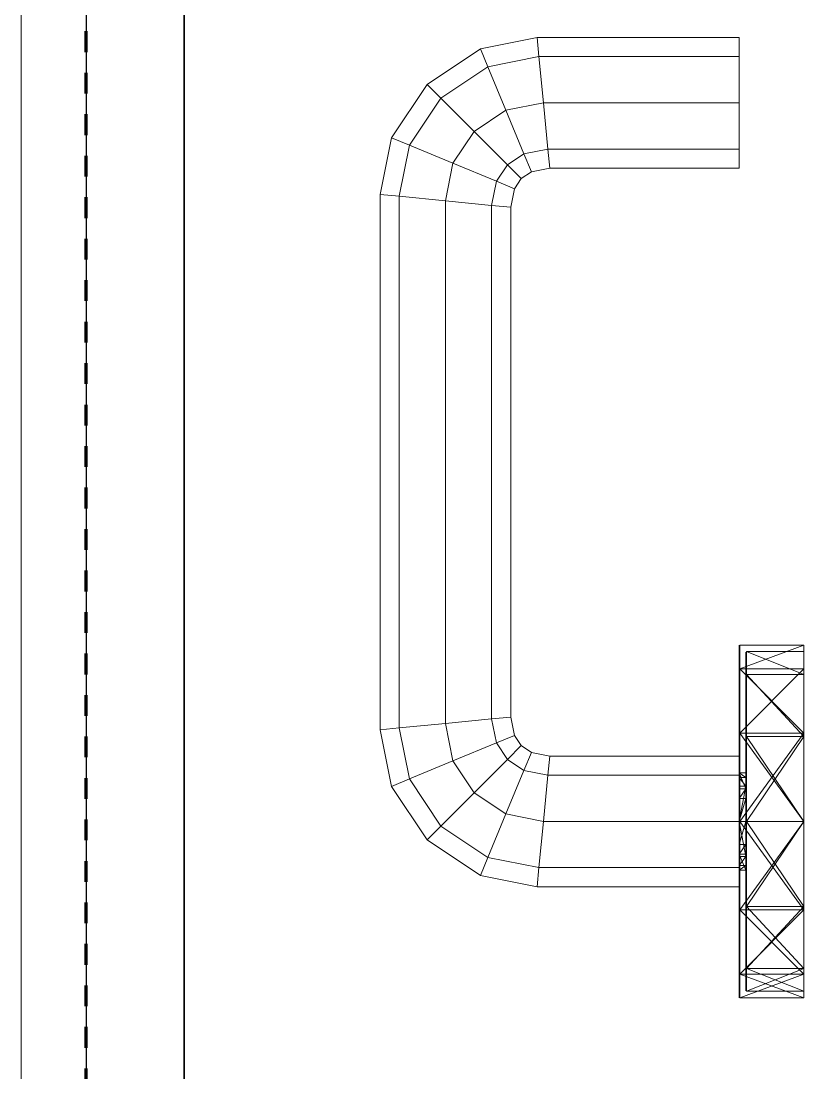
# Model space of a CAD drawing. Header units: millimetres. Extents: x -5300 to 98858, y -5196 to 93886.
# Drawn here: x 44705 to 44824.9, y 85850.2 to 86011.2 of the extents above; entities that cross this region are included whole.
import ezdxf

# ---------------------------------------------------------------- set-up
doc = ezdxf.new("R2010")
doc.units = ezdxf.units.MM
doc.linetypes.add('Штрих', pattern=[6.35, 3.175, -3.175])
doc.linetypes.add('Штрих_2_', pattern=[6.35, 3.175, -3.175])
for name, color, linetype, lineweight, true_color in [('_Разделитель помещений_', 4, 'Штрих', 70, 0x00ffff), ('Двери', 7, 'Continuous', 18, 0x7f7f7f), ('Стены', 7, 'Continuous', 18, 0x7f7f7f), ('Стены разрез', 7, 'Continuous', 50, 0x7f7f7f)]:
    doc.layers.add(name, color=color, linetype=linetype, lineweight=lineweight, true_color=true_color)

# ---------------------------------------------------------------- blocks, each defined once
blk = doc.blocks.new('СТВ_Перегородка_Кирпич 210889 - СТВ_Перегородка_Кирпич 210889-248465-Подвал')
at = {"layer": 'Стены', "color": 254, "true_color": 0xd4d4d4}
for p, q in [((44715, 85126.73), (44715, 86826.73)), ((44730, 85126.73), (44730, 86826.73)), ((44730, 86826.73), (44730, 85126.73))]:
    blk.add_line(p, q, dxfattribs=at)
at = {"layer": 'Стены разрез', "color": 254, "lineweight": 25, "true_color": 0xd4d4d4}
for p, q in [((44730, 87350), (44730, 79190)), ((44715, 87330), (44715, 84150)), ((44730, 84150), (44730, 87330))]:
    blk.add_line(p, q, dxfattribs=at)
blk = doc.blocks.new('Дп-10 210952 - Дп-10-248533-Подвал')
at = {"layer": 'Двери', "color": 254, "true_color": 0xd4d4d4}
for p, q in [((44705, 85126.73), (44705, 86826.73)), ((44705, 86826.73), (44705, 85126.73)), ((44715, 86826.73), (44715, 85126.73)), ((44715, 85126.73), (44715, 86826.73)), ((44715, 86826.73), (44715, 85126.73)), ((44715, 85126.73), (44715, 86826.73)), ((44705, 86726.73), (44705, 85226.73)), ((44705, 85226.73), (44705, 86726.73)), ((44715, 86726.73), (44715, 85226.73)), ((44715, 85226.73), (44715, 86726.73)), ((44715, 85226.73), (44715, 86726.73)), ((44715, 86726.73), (44715, 85226.73)), ((44775.36, 86007.01), (44784.02, 86008.73)), ((44784.02, 86008.73), (44775.36, 86007.01)), ((44784.02, 86008.73), (44784.3, 86005.81)), ((44784.3, 86005.81), (44784.02, 86008.73)), ((44784.02, 86008.73), (44815, 86008.73)), ((44784.3, 86005.81), (44784.02, 86008.73)), ((44815, 86008.73), (44784.02, 86008.73)), ((44784.02, 86008.73), (44784.3, 86005.81)), ((44815, 86008.73), (44815, 86005.81)), ((44815, 86005.81), (44815, 86008.73)), ((44815, 86008.73), (44815, 86005.81)), ((44815, 86005.81), (44815, 86008.73)), ((44767.18, 86001.55), (44775.36, 86007.01)), ((44775.36, 86007.01), (44767.18, 86001.55)), ((44775.36, 86007.01), (44776.5, 86004.25)), ((44776.5, 86004.25), (44775.36, 86007.01)), ((44776.5, 86004.25), (44775.36, 86007.01)), ((44775.36, 86007.01), (44776.5, 86004.25)), ((44776.5, 86004.25), (44769.3, 85999.44)), ((44769.3, 85999.44), (44776.5, 86004.25)), ((44769.3, 85999.44), (44776.5, 86004.25)), ((44776.5, 86004.25), (44769.3, 85999.44)), ((44784.3, 86005.81), (44776.5, 86004.25)), ((44776.5, 86004.25), (44784.3, 86005.81)), ((44776.5, 86004.25), (44784.3, 86005.81)), ((44784.3, 86005.81), (44776.5, 86004.25)), ((44776.5, 86004.25), (44779.26, 85997.59)), ((44779.26, 85997.59), (44776.5, 86004.25)), ((44779.26, 85997.59), (44776.5, 86004.25)), ((44776.5, 86004.25), (44779.26, 85997.59)), ((44815, 86005.81), (44784.3, 86005.81)), ((44784.3, 86005.81), (44785, 85998.73)), ((44785, 85998.73), (44784.3, 86005.81)), ((44784.3, 86005.81), (44815, 86005.81)), ((44784.3, 86005.81), (44815, 86005.81)), ((44785, 85998.73), (44784.3, 86005.81)), ((44815, 86005.81), (44784.3, 86005.81)), ((44784.3, 86005.81), (44785, 85998.73)), ((44815, 86005.81), (44815, 85998.73)), ((44815, 85998.73), (44815, 86005.81)), ((44815, 86005.81), (44815, 85998.73)), ((44815, 85998.73), (44815, 86005.81)), ((44761.72, 85993.38), (44767.18, 86001.55)), ((44767.18, 86001.55), (44761.72, 85993.38)), ((44767.18, 86001.55), (44769.3, 85999.44)), ((44769.3, 85999.44), (44767.18, 86001.55)), ((44769.3, 85999.44), (44767.18, 86001.55)), ((44767.18, 86001.55), (44769.3, 85999.44)), ((44769.3, 85999.44), (44764.48, 85992.23)), ((44764.48, 85992.23), (44769.3, 85999.44)), ((44764.48, 85992.23), (44769.3, 85999.44)), ((44769.3, 85999.44), (44764.48, 85992.23)), ((44769.3, 85999.44), (44774.39, 85994.34)), ((44774.39, 85994.34), (44769.3, 85999.44)), ((44774.39, 85994.34), (44769.3, 85999.44)), ((44769.3, 85999.44), (44774.39, 85994.34)), ((44785, 85998.73), (44779.26, 85997.59)), ((44779.26, 85997.59), (44785, 85998.73)), ((44779.26, 85997.59), (44785, 85998.73)), ((44785, 85998.73), (44779.26, 85997.59)), ((44815, 85998.73), (44785, 85998.73)), ((44785, 85998.73), (44785.7, 85991.66)), ((44785.7, 85991.66), (44785, 85998.73)), ((44785, 85998.73), (44815, 85998.73)), ((44815, 85998.73), (44785, 85998.73)), ((44785, 85998.73), (44785.7, 85991.66)), ((44785, 85998.73), (44815, 85998.73)), ((44785.7, 85991.66), (44785, 85998.73)), ((44815, 85998.73), (44815, 85991.66)), ((44815, 85991.66), (44815, 85998.73)), ((44815, 85991.66), (44815, 85998.73)), ((44815, 85998.73), (44815, 85991.66)), ((44779.26, 85997.59), (44774.39, 85994.34)), ((44774.39, 85994.34), (44779.26, 85997.59)), ((44774.39, 85994.34), (44779.26, 85997.59)), ((44779.26, 85997.59), (44774.39, 85994.34)), ((44779.26, 85997.59), (44782.02, 85990.93)), ((44782.02, 85990.93), (44779.26, 85997.59)), ((44782.02, 85990.93), (44779.26, 85997.59)), ((44779.26, 85997.59), (44782.02, 85990.93)), ((44760, 85984.72), (44761.72, 85993.38)), ((44761.72, 85993.38), (44760, 85984.72)), ((44761.72, 85993.38), (44764.48, 85992.23)), ((44764.48, 85992.23), (44761.72, 85993.38)), ((44764.48, 85992.23), (44761.72, 85993.38)), ((44761.72, 85993.38), (44764.48, 85992.23)), ((44774.39, 85994.34), (44771.14, 85989.47)), ((44771.14, 85989.47), (44774.39, 85994.34)), ((44771.14, 85989.47), (44774.39, 85994.34)), ((44774.39, 85994.34), (44771.14, 85989.47)), ((44774.39, 85994.34), (44779.49, 85989.24)), ((44779.49, 85989.24), (44774.39, 85994.34)), ((44779.49, 85989.24), (44774.39, 85994.34)), ((44774.39, 85994.34), (44779.49, 85989.24)), ((44764.48, 85992.23), (44762.93, 85984.43)), ((44762.93, 85984.43), (44764.48, 85992.23)), ((44762.93, 85984.43), (44764.48, 85992.23)), ((44764.48, 85992.23), (44762.93, 85984.43)), ((44764.48, 85992.23), (44771.14, 85989.47)), ((44771.14, 85989.47), (44764.48, 85992.23)), ((44771.14, 85989.47), (44764.48, 85992.23)), ((44764.48, 85992.23), (44771.14, 85989.47)), ((44785.7, 85991.66), (44782.02, 85990.93)), ((44782.02, 85990.93), (44785.7, 85991.66)), ((44782.02, 85990.93), (44785.7, 85991.66)), ((44785.7, 85991.66), (44782.02, 85990.93)), ((44785.7, 85991.66), (44815, 85991.66)), ((44815, 85991.66), (44785.7, 85991.66)), ((44785.7, 85991.66), (44785.98, 85988.73)), ((44785.7, 85991.66), (44815, 85991.66)), ((44785.98, 85988.73), (44785.7, 85991.66)), ((44815, 85991.66), (44785.7, 85991.66)), ((44785.7, 85991.66), (44785.98, 85988.73)), ((44785.98, 85988.73), (44785.7, 85991.66)), ((44815, 85991.66), (44815, 85988.73)), ((44815, 85988.73), (44815, 85991.66)), ((44815, 85988.73), (44815, 85991.66)), ((44815, 85991.66), (44815, 85988.73)), ((44782.02, 85990.93), (44779.49, 85989.24)), ((44779.49, 85989.24), (44782.02, 85990.93)), ((44779.49, 85989.24), (44782.02, 85990.93)), ((44782.02, 85990.93), (44779.49, 85989.24)), ((44782.02, 85990.93), (44783.16, 85988.17)), ((44783.16, 85988.17), (44782.02, 85990.93)), ((44783.16, 85988.17), (44782.02, 85990.93)), ((44782.02, 85990.93), (44783.16, 85988.17)), ((44771.14, 85989.47), (44770, 85983.73)), ((44770, 85983.73), (44771.14, 85989.47)), ((44770, 85983.73), (44771.14, 85989.47)), ((44771.14, 85989.47), (44770, 85983.73)), ((44771.14, 85989.47), (44777.8, 85986.72)), ((44777.8, 85986.72), (44771.14, 85989.47)), ((44777.8, 85986.72), (44771.14, 85989.47)), ((44771.14, 85989.47), (44777.8, 85986.72)), ((44779.49, 85989.24), (44777.8, 85986.72)), ((44777.8, 85986.72), (44779.49, 85989.24)), ((44777.8, 85986.72), (44779.49, 85989.24)), ((44779.49, 85989.24), (44777.8, 85986.72)), ((44779.49, 85989.24), (44781.6, 85987.13)), ((44781.6, 85987.13), (44779.49, 85989.24)), ((44781.6, 85987.13), (44779.49, 85989.24)), ((44779.49, 85989.24), (44781.6, 85987.13)), ((44783.16, 85988.17), (44781.6, 85987.13)), ((44781.6, 85987.13), (44783.16, 85988.17)), ((44785.98, 85988.73), (44783.16, 85988.17)), ((44783.16, 85988.17), (44785.98, 85988.73)), ((44785.98, 85988.73), (44815, 85988.73)), ((44815, 85988.73), (44785.98, 85988.73)), ((44777.8, 85986.72), (44777.07, 85983.04)), ((44777.07, 85983.04), (44777.8, 85986.72)), ((44777.07, 85983.04), (44777.8, 85986.72)), ((44777.8, 85986.72), (44777.07, 85983.04)), ((44777.8, 85986.72), (44780.56, 85985.57)), ((44780.56, 85985.57), (44777.8, 85986.72)), ((44780.56, 85985.57), (44777.8, 85986.72)), ((44777.8, 85986.72), (44780.56, 85985.57)), ((44781.6, 85987.13), (44780.56, 85985.57)), ((44780.56, 85985.57), (44781.6, 85987.13)), ((44780.56, 85985.57), (44780, 85982.75)), ((44780, 85982.75), (44780.56, 85985.57)), ((44760, 85902.75), (44760, 85984.72)), ((44760, 85984.72), (44762.93, 85984.43)), ((44762.93, 85984.43), (44760, 85984.72)), ((44760, 85984.72), (44760, 85902.75)), ((44762.93, 85984.43), (44760, 85984.72)), ((44760, 85984.72), (44762.93, 85984.43)), ((44762.93, 85984.43), (44762.93, 85903.04)), ((44762.93, 85903.04), (44762.93, 85984.43)), ((44762.93, 85903.04), (44762.93, 85984.43)), ((44762.93, 85984.43), (44770, 85983.73)), ((44770, 85983.73), (44762.93, 85984.43)), ((44762.93, 85984.43), (44762.93, 85903.04)), ((44770, 85983.73), (44762.93, 85984.43)), ((44762.93, 85984.43), (44770, 85983.73)), ((44770, 85983.73), (44770, 85903.73)), ((44770, 85903.73), (44770, 85983.73)), ((44770, 85903.73), (44770, 85983.73)), ((44770, 85983.73), (44777.07, 85983.04)), ((44777.07, 85983.04), (44770, 85983.73)), ((44770, 85983.73), (44770, 85903.73)), ((44777.07, 85983.04), (44770, 85983.73)), ((44770, 85983.73), (44777.07, 85983.04)), ((44777.07, 85983.04), (44777.07, 85904.43)), ((44777.07, 85904.43), (44777.07, 85983.04)), ((44777.07, 85904.43), (44777.07, 85983.04)), ((44777.07, 85983.04), (44780, 85982.75)), ((44780, 85982.75), (44777.07, 85983.04)), ((44777.07, 85983.04), (44777.07, 85904.43)), ((44780, 85982.75), (44777.07, 85983.04)), ((44777.07, 85983.04), (44780, 85982.75)), ((44780, 85982.75), (44780, 85904.72)), ((44780, 85904.72), (44780, 85982.75)), ((44815, 85912.11), (44815, 85915.73)), ((44815, 85915.73), (44815, 85912.11)), ((44815, 85902.24), (44815, 85915.73)), ((44815.1, 85912.11), (44815.1, 85915.73)), ((44815.1, 85915.73), (44815.1, 85912.11)), ((44824.9, 85915.73), (44815.1, 85915.73)), ((44815.1, 85912.11), (44824.9, 85915.73)), ((44824.9, 85915.73), (44815.1, 85912.11)), ((44815.1, 85912.11), (44815.1, 85915.73)), ((44815.1, 85915.73), (44815.1, 85912.11)), ((44824.9, 85915.73), (44815.1, 85915.73)), ((44815.1, 85912.11), (44824.9, 85915.73)), ((44824.9, 85915.73), (44815.1, 85912.11)), ((44824.9, 85912.11), (44824.9, 85915.73)), ((44824.9, 85915.73), (44824.9, 85912.11)), ((44824.9, 85912.11), (44824.9, 85915.73)), ((44824.9, 85915.73), (44824.9, 85912.11)), ((44815, 85912.03), (44815, 85915.63)), ((44815, 85915.63), (44815, 85912.03)), ((44815, 85893.73), (44815, 85915.63)), ((44815, 85893.73), (44815, 85915.63)), ((44815, 85915.63), (44815, 85893.73)), ((44816, 85911.17), (44816, 85914.63)), ((44816, 85911.17), (44816, 85914.63)), ((44816, 85893.73), (44816, 85914.63)), ((44816, 85893.73), (44816, 85914.63)), ((44816, 85893.73), (44816, 85914.63)), ((44816.1, 85911.25), (44816.1, 85914.74)), ((44816.1, 85911.25), (44816.1, 85914.74)), ((44824.9, 85914.74), (44816.1, 85914.74)), ((44824.9, 85911.25), (44816.1, 85914.74)), ((44824.9, 85911.25), (44816.1, 85914.74)), ((44824.9, 85911.25), (44824.9, 85914.74)), ((44824.9, 85911.25), (44824.9, 85914.74)), ((44815, 85902.24), (44815, 85912.11)), ((44815, 85912.11), (44815, 85902.24)), ((44815, 85902.24), (44815, 85912.11)), ((44815, 85902.19), (44815, 85912.03)), ((44815, 85912.03), (44815, 85902.19)), ((44815, 85896.2), (44815, 85912.03)), ((44815, 85895.45), (44815, 85912.03)), ((44815, 85912.03), (44815, 85893.73)), ((44815, 85893.73), (44815, 85912.03)), ((44815, 85893.73), (44815, 85912.03)), ((44815.1, 85912.11), (44815.1, 85902.24)), ((44815.1, 85912.11), (44815.1, 85902.24)), ((44824.9, 85912.11), (44815.1, 85912.11)), ((44815.1, 85912.11), (44824.9, 85902.24)), ((44824.9, 85912.11), (44815.1, 85912.11)), ((44824.9, 85912.11), (44815.1, 85902.24)), ((44815.1, 85902.24), (44815.1, 85912.11)), ((44815.1, 85912.11), (44815.1, 85902.24)), ((44824.9, 85902.24), (44815.1, 85912.11)), ((44824.9, 85912.11), (44815.1, 85912.11)), ((44824.9, 85912.11), (44815.1, 85912.11)), ((44824.9, 85912.11), (44815.1, 85902.24)), ((44816, 85911.17), (44816, 85901.69)), ((44816, 85901.69), (44816, 85911.17)), ((44816, 85896.2), (44816, 85911.17)), ((44816, 85895.45), (44816, 85911.17)), ((44816, 85893.73), (44816, 85911.17)), ((44816, 85893.73), (44816, 85911.17)), ((44816, 85893.73), (44816, 85911.17)), ((44816.1, 85911.25), (44816.1, 85901.73)), ((44816.1, 85901.73), (44816.1, 85911.25)), ((44816.1, 85911.25), (44824.9, 85911.25)), ((44816.1, 85911.25), (44824.9, 85901.73)), ((44824.9, 85901.73), (44816.1, 85911.25)), ((44824.9, 85911.25), (44816.1, 85911.25)), ((44824.9, 85912.11), (44824.9, 85902.24)), ((44824.9, 85912.11), (44824.9, 85902.24)), ((44824.9, 85902.24), (44824.9, 85912.11)), ((44824.9, 85912.11), (44824.9, 85902.24)), ((44824.9, 85911.25), (44824.9, 85901.73)), ((44824.9, 85901.73), (44824.9, 85911.25)), ((44770, 85903.73), (44777.07, 85904.43)), ((44777.07, 85904.43), (44770, 85903.73)), ((44777.07, 85904.43), (44770, 85903.73)), ((44770, 85903.73), (44777.07, 85904.43)), ((44777.07, 85904.43), (44780, 85904.72)), ((44780, 85904.72), (44777.07, 85904.43)), ((44780, 85904.72), (44777.07, 85904.43)), ((44777.07, 85904.43), (44780, 85904.72)), ((44777.07, 85904.43), (44777.8, 85900.75)), ((44777.8, 85900.75), (44777.07, 85904.43)), ((44777.8, 85900.75), (44777.07, 85904.43)), ((44777.07, 85904.43), (44777.8, 85900.75)), ((44780, 85904.72), (44780.56, 85901.9)), ((44780.56, 85901.9), (44780, 85904.72)), ((44760, 85902.75), (44762.93, 85903.04)), ((44762.93, 85903.04), (44760, 85902.75)), ((44762.93, 85903.04), (44760, 85902.75)), ((44760, 85902.75), (44762.93, 85903.04)), ((44762.93, 85903.04), (44770, 85903.73)), ((44770, 85903.73), (44762.93, 85903.04)), ((44770, 85903.73), (44762.93, 85903.04)), ((44762.93, 85903.04), (44770, 85903.73)), ((44762.93, 85903.04), (44764.48, 85895.24)), ((44764.48, 85895.24), (44762.93, 85903.04)), ((44764.48, 85895.24), (44762.93, 85903.04)), ((44762.93, 85903.04), (44764.48, 85895.24)), ((44770, 85903.73), (44771.14, 85897.99)), ((44771.14, 85897.99), (44770, 85903.73)), ((44771.14, 85897.99), (44770, 85903.73)), ((44770, 85903.73), (44771.14, 85897.99)), ((44761.72, 85894.09), (44760, 85902.75)), ((44760, 85902.75), (44761.72, 85894.09)), ((44777.8, 85900.75), (44780.56, 85901.9)), ((44780.56, 85901.9), (44777.8, 85900.75)), ((44780.56, 85901.9), (44777.8, 85900.75)), ((44777.8, 85900.75), (44780.56, 85901.9)), ((44780.56, 85901.9), (44781.6, 85900.34)), ((44781.6, 85900.34), (44780.56, 85901.9)), ((44815, 85888.74), (44815, 85902.24)), ((44815, 85902.24), (44815, 85888.74)), ((44815, 85902.24), (44815, 85902.24)), ((44815, 85902.24), (44815, 85875.23)), ((44815, 85902.24), (44815, 85875.23)), ((44815, 85902.24), (44815, 85875.23)), ((44815, 85902.19), (44815, 85888.74)), ((44815, 85902.19), (44815, 85888.74)), ((44815, 85895.45), (44815, 85902.19)), ((44815, 85902.19), (44815, 85894.11)), ((44815, 85893.73), (44815, 85902.19)), ((44815, 85893.73), (44815, 85902.19)), ((44815, 85902.19), (44815, 85892.27)), ((44815.1, 85902.24), (44815.1, 85888.74)), ((44815.1, 85902.24), (44815.1, 85888.74)), ((44815.1, 85902.24), (44824.9, 85902.24)), ((44815.1, 85902.24), (44824.9, 85888.74)), ((44824.9, 85902.24), (44815.1, 85902.24)), ((44824.9, 85902.24), (44815.1, 85888.74)), ((44815.1, 85888.74), (44815.1, 85902.24)), ((44815.1, 85902.24), (44815.1, 85888.74)), ((44824.9, 85888.74), (44815.1, 85902.24)), ((44824.9, 85902.24), (44815.1, 85902.24)), ((44824.9, 85902.24), (44815.1, 85902.24)), ((44824.9, 85902.24), (44815.1, 85888.74)), ((44816, 85901.69), (44816, 85888.74)), ((44816, 85888.74), (44816, 85901.69)), ((44816, 85895.45), (44816, 85901.69)), ((44816, 85894.11), (44816, 85901.69)), ((44816, 85893.73), (44816, 85901.69)), ((44816, 85893.73), (44816, 85901.69)), ((44816, 85892.27), (44816, 85901.69)), ((44816.1, 85901.73), (44816.1, 85888.74)), ((44816.1, 85888.74), (44816.1, 85901.73)), ((44824.9, 85901.73), (44816.1, 85901.73)), ((44824.9, 85901.73), (44816.1, 85888.74)), ((44824.9, 85888.74), (44816.1, 85901.73)), ((44824.9, 85901.73), (44816.1, 85901.73)), ((44824.9, 85902.24), (44824.9, 85888.74)), ((44824.9, 85902.24), (44824.9, 85888.74)), ((44824.9, 85888.74), (44824.9, 85902.24)), ((44824.9, 85902.24), (44824.9, 85888.74)), ((44824.9, 85901.73), (44824.9, 85888.74)), ((44824.9, 85888.74), (44824.9, 85901.73)), ((44771.14, 85897.99), (44777.8, 85900.75)), ((44777.8, 85900.75), (44771.14, 85897.99)), ((44777.8, 85900.75), (44771.14, 85897.99)), ((44771.14, 85897.99), (44777.8, 85900.75)), ((44777.8, 85900.75), (44779.49, 85898.23)), ((44779.49, 85898.23), (44777.8, 85900.75)), ((44779.49, 85898.23), (44777.8, 85900.75)), ((44777.8, 85900.75), (44779.49, 85898.23)), ((44779.49, 85898.23), (44781.6, 85900.34)), ((44781.6, 85900.34), (44779.49, 85898.23)), ((44781.6, 85900.34), (44779.49, 85898.23)), ((44779.49, 85898.23), (44781.6, 85900.34)), ((44781.6, 85900.34), (44783.16, 85899.3)), ((44783.16, 85899.3), (44781.6, 85900.34)), ((44764.48, 85895.24), (44771.14, 85897.99)), ((44771.14, 85897.99), (44764.48, 85895.24)), ((44771.14, 85897.99), (44764.48, 85895.24)), ((44764.48, 85895.24), (44771.14, 85897.99)), ((44771.14, 85897.99), (44774.39, 85893.13)), ((44774.39, 85893.13), (44771.14, 85897.99)), ((44774.39, 85893.13), (44771.14, 85897.99)), ((44771.14, 85897.99), (44774.39, 85893.13)), ((44774.39, 85893.13), (44779.49, 85898.23)), ((44779.49, 85898.23), (44774.39, 85893.13)), ((44779.49, 85898.23), (44774.39, 85893.13)), ((44774.39, 85893.13), (44779.49, 85898.23)), ((44779.49, 85898.23), (44782.02, 85896.54)), ((44782.02, 85896.54), (44779.49, 85898.23)), ((44782.02, 85896.54), (44779.49, 85898.23)), ((44779.49, 85898.23), (44782.02, 85896.54)), ((44782.02, 85896.54), (44783.16, 85899.3)), ((44783.16, 85899.3), (44782.02, 85896.54)), ((44783.16, 85899.3), (44782.02, 85896.54)), ((44782.02, 85896.54), (44783.16, 85899.3)), ((44783.16, 85899.3), (44785.98, 85898.73)), ((44785.98, 85898.73), (44783.16, 85899.3)), ((44785.7, 85895.81), (44785.98, 85898.73)), ((44785.98, 85898.73), (44785.7, 85895.81)), ((44785.98, 85898.73), (44785.7, 85895.81)), ((44785.7, 85895.81), (44785.98, 85898.73)), ((44785.98, 85898.73), (44815, 85898.73)), ((44815, 85898.73), (44785.98, 85898.73)), ((44815, 85898.73), (44815, 85895.81)), ((44815, 85895.81), (44815, 85898.73)), ((44779.26, 85889.88), (44782.02, 85896.54)), ((44782.02, 85896.54), (44779.26, 85889.88)), ((44782.02, 85896.54), (44779.26, 85889.88)), ((44779.26, 85889.88), (44782.02, 85896.54)), ((44782.02, 85896.54), (44785.7, 85895.81)), ((44785.7, 85895.81), (44782.02, 85896.54)), ((44785.7, 85895.81), (44782.02, 85896.54)), ((44782.02, 85896.54), (44785.7, 85895.81)), ((44761.72, 85894.09), (44764.48, 85895.24)), ((44764.48, 85895.24), (44761.72, 85894.09)), ((44764.48, 85895.24), (44761.72, 85894.09)), ((44761.72, 85894.09), (44764.48, 85895.24)), ((44764.48, 85895.24), (44769.3, 85888.03)), ((44769.3, 85888.03), (44764.48, 85895.24)), ((44769.3, 85888.03), (44764.48, 85895.24)), ((44764.48, 85895.24), (44769.3, 85888.03)), ((44785, 85888.73), (44785.7, 85895.81)), ((44785.7, 85895.81), (44785, 85888.73)), ((44785.7, 85895.81), (44785, 85888.73)), ((44785, 85888.73), (44785.7, 85895.81)), ((44785.7, 85895.81), (44815, 85895.81)), ((44815, 85895.81), (44785.7, 85895.81)), ((44815, 85895.81), (44785.7, 85895.81)), ((44785.7, 85895.81), (44815, 85895.81)), ((44815, 85896.2), (44815, 85895.45)), ((44815, 85896.2), (44815, 85893.73)), ((44815, 85896.2), (44816, 85896.2)), ((44815, 85896.2), (44815, 85893.73)), ((44815, 85896.2), (44816, 85895.45)), ((44815, 85896.2), (44816, 85893.73)), ((44815, 85895.81), (44815, 85888.73)), ((44815, 85888.73), (44815, 85895.81)), ((44815, 85895.45), (44815, 85894.11)), ((44815, 85895.45), (44816, 85895.45)), ((44815, 85895.45), (44816, 85894.11)), ((44816, 85896.2), (44816, 85895.45)), ((44816, 85896.2), (44816, 85893.73)), ((44816, 85896.2), (44816, 85893.73)), ((44816, 85895.45), (44816, 85894.11)), ((44767.18, 85885.92), (44761.72, 85894.09)), ((44761.72, 85894.09), (44767.18, 85885.92)), ((44769.3, 85888.03), (44774.39, 85893.13)), ((44774.39, 85893.13), (44769.3, 85888.03)), ((44774.39, 85893.13), (44769.3, 85888.03)), ((44769.3, 85888.03), (44774.39, 85893.13)), ((44774.39, 85893.13), (44779.26, 85889.88)), ((44779.26, 85889.88), (44774.39, 85893.13)), ((44779.26, 85889.88), (44774.39, 85893.13)), ((44774.39, 85893.13), (44779.26, 85889.88)), ((44815, 85894.11), (44815, 85888.74)), ((44816, 85894.11), (44815, 85894.11)), ((44816, 85894.11), (44815, 85888.74)), ((44815, 85894.11), (44815, 85888.74)), ((44815, 85893.73), (44816, 85893.73)), ((44815, 85893.73), (44816, 85893.73)), ((44815, 85893.73), (44815, 85892.27)), ((44815, 85893.73), (44815, 85893.73)), ((44815, 85893.73), (44815, 85893.73)), ((44815, 85893.73), (44816, 85893.73)), ((44815, 85893.73), (44816, 85893.73)), ((44815, 85893.73), (44816, 85893.73)), ((44815, 85893.73), (44815, 85893.73)), ((44815, 85893.73), (44816, 85893.73)), ((44815, 85893.73), (44816, 85893.73)), ((44815, 85893.73), (44815, 85893.73)), ((44815, 85893.73), (44816, 85893.73)), ((44815, 85893.73), (44816, 85893.73)), ((44815, 85893.73), (44815, 85893.73)), ((44815, 85893.73), (44816, 85893.73)), ((44815, 85893.73), (44816, 85893.73)), ((44816, 85893.73), (44815, 85892.27)), ((44816, 85894.11), (44816, 85888.74)), ((44816, 85894.11), (44816, 85888.74)), ((44816, 85893.73), (44816, 85892.27)), ((44816, 85893.73), (44816, 85893.73)), ((44816, 85893.73), (44816, 85893.73)), ((44816, 85893.73), (44816, 85893.73)), ((44816, 85893.73), (44816, 85893.73)), ((44816, 85893.73), (44816, 85893.73)), ((44815, 85888.74), (44815, 85892.27)), ((44815, 85888.74), (44815, 85892.27)), ((44815, 85888.74), (44816, 85892.27)), ((44815, 85892.27), (44816, 85892.27)), ((44816, 85892.27), (44816, 85888.74)), ((44816, 85892.27), (44816, 85888.74)), ((44776.5, 85883.22), (44779.26, 85889.88)), ((44779.26, 85889.88), (44776.5, 85883.22)), ((44779.26, 85889.88), (44776.5, 85883.22)), ((44776.5, 85883.22), (44779.26, 85889.88)), ((44779.26, 85889.88), (44785, 85888.73)), ((44785, 85888.73), (44779.26, 85889.88)), ((44785, 85888.73), (44779.26, 85889.88)), ((44779.26, 85889.88), (44785, 85888.73)), ((44784.3, 85881.66), (44785, 85888.73)), ((44785, 85888.73), (44784.3, 85881.66)), ((44785, 85888.73), (44784.3, 85881.66)), ((44784.3, 85881.66), (44785, 85888.73)), ((44785, 85888.73), (44815, 85888.73)), ((44815, 85888.73), (44785, 85888.73)), ((44815, 85888.73), (44785, 85888.73)), ((44785, 85888.73), (44815, 85888.73)), ((44815, 85888.74), (44815, 85875.29)), ((44815, 85888.74), (44815, 85875.29)), ((44815, 85888.74), (44815, 85883.36)), ((44815, 85888.74), (44815, 85885.19)), ((44815, 85888.74), (44815, 85888.74)), ((44815, 85888.74), (44816, 85888.74)), ((44815, 85888.74), (44816, 85883.36)), ((44815, 85888.74), (44815, 85883.36)), ((44815, 85888.74), (44815, 85888.74)), ((44815, 85888.74), (44815, 85885.19)), ((44815, 85888.74), (44816, 85888.74)), ((44816, 85888.74), (44815, 85885.19)), ((44815, 85888.74), (44815, 85875.23)), ((44815, 85888.74), (44815, 85875.23)), ((44815, 85888.73), (44815, 85881.66)), ((44815, 85881.66), (44815, 85888.73)), ((44815.1, 85888.74), (44815.1, 85875.23)), ((44815.1, 85888.74), (44815.1, 85875.23)), ((44815.1, 85888.74), (44824.9, 85888.74)), ((44815.1, 85888.74), (44824.9, 85875.23)), ((44824.9, 85888.74), (44815.1, 85888.74)), ((44824.9, 85888.74), (44815.1, 85875.23)), ((44815.1, 85875.23), (44815.1, 85888.74)), ((44815.1, 85888.74), (44815.1, 85875.23)), ((44824.9, 85875.23), (44815.1, 85888.74)), ((44824.9, 85888.74), (44815.1, 85888.74)), ((44824.9, 85888.74), (44815.1, 85888.74)), ((44824.9, 85888.74), (44815.1, 85875.23)), ((44816, 85888.74), (44816, 85875.78)), ((44816, 85888.74), (44816, 85875.78)), ((44816, 85888.74), (44816, 85883.36)), ((44816, 85888.74), (44816, 85885.19)), ((44816, 85888.74), (44816, 85888.74)), ((44816, 85888.74), (44816, 85883.36)), ((44816, 85888.74), (44816, 85888.74)), ((44816, 85888.74), (44816, 85885.19)), ((44816.1, 85888.74), (44816.1, 85875.73)), ((44816.1, 85888.74), (44816.1, 85875.73)), ((44824.9, 85888.74), (44816.1, 85888.74)), ((44824.9, 85888.74), (44816.1, 85875.73)), ((44816.1, 85888.74), (44824.9, 85888.74)), ((44816.1, 85888.74), (44824.9, 85875.73)), ((44824.9, 85888.74), (44824.9, 85875.23)), ((44824.9, 85888.74), (44824.9, 85875.73)), ((44824.9, 85888.74), (44824.9, 85875.23)), ((44824.9, 85888.74), (44824.9, 85875.73)), ((44824.9, 85875.23), (44824.9, 85888.74)), ((44824.9, 85888.74), (44824.9, 85875.23)), ((44767.18, 85885.92), (44769.3, 85888.03)), ((44769.3, 85888.03), (44767.18, 85885.92)), ((44769.3, 85888.03), (44767.18, 85885.92)), ((44767.18, 85885.92), (44769.3, 85888.03)), ((44769.3, 85888.03), (44776.5, 85883.22)), ((44776.5, 85883.22), (44769.3, 85888.03)), ((44776.5, 85883.22), (44769.3, 85888.03)), ((44769.3, 85888.03), (44776.5, 85883.22)), ((44775.36, 85880.46), (44767.18, 85885.92)), ((44767.18, 85885.92), (44775.36, 85880.46)), ((44815, 85883.73), (44815, 85885.19)), ((44815, 85875.29), (44815, 85885.19)), ((44815, 85883.73), (44816, 85885.19)), ((44815, 85885.19), (44816, 85885.19)), ((44816, 85885.19), (44816, 85883.73)), ((44816, 85875.78), (44816, 85885.19)), ((44815, 85881.27), (44815, 85883.73)), ((44815, 85883.73), (44816, 85883.73)), ((44815, 85883.73), (44816, 85883.73)), ((44816, 85881.27), (44815, 85883.73)), ((44815, 85881.27), (44815, 85883.73)), ((44815, 85883.73), (44815, 85883.73)), ((44815, 85883.73), (44815, 85865.44)), ((44815, 85883.73), (44816, 85883.73)), ((44815, 85883.73), (44816, 85883.73)), ((44815, 85883.73), (44815, 85883.73)), ((44815, 85883.73), (44815, 85861.84)), ((44815, 85875.29), (44815, 85883.73)), ((44815, 85875.29), (44815, 85883.73)), ((44815, 85883.73), (44815, 85883.73)), ((44815, 85883.73), (44816, 85883.73)), ((44815, 85883.73), (44816, 85883.73)), ((44815, 85883.73), (44816, 85883.73)), ((44815, 85883.73), (44815, 85883.73)), ((44815, 85883.73), (44815, 85865.44)), ((44816, 85883.73), (44815, 85883.73)), ((44816, 85883.73), (44815, 85883.73)), ((44816, 85883.73), (44815, 85883.73)), ((44816, 85883.73), (44815, 85883.73)), ((44815, 85883.73), (44815, 85883.73)), ((44815, 85883.73), (44815, 85861.84)), ((44815, 85883.73), (44815, 85865.44)), ((44815, 85883.73), (44815, 85861.84)), ((44816, 85881.27), (44816, 85883.73)), ((44816, 85881.27), (44816, 85883.73)), ((44816, 85875.78), (44816, 85883.73)), ((44816, 85875.78), (44816, 85883.73)), ((44816, 85883.73), (44816, 85883.73)), ((44816, 85883.73), (44816, 85883.73)), ((44816, 85883.73), (44816, 85866.3)), ((44816, 85866.3), (44816, 85883.73)), ((44816, 85883.73), (44816, 85883.73)), ((44816, 85883.73), (44816, 85883.73)), ((44816, 85883.73), (44816, 85862.83)), ((44816, 85883.73), (44816, 85883.73)), ((44816, 85883.73), (44816, 85862.83)), ((44816, 85883.73), (44816, 85866.3)), ((44816, 85883.73), (44816, 85862.83)), ((44775.36, 85880.46), (44776.5, 85883.22)), ((44776.5, 85883.22), (44775.36, 85880.46)), ((44776.5, 85883.22), (44775.36, 85880.46)), ((44775.36, 85880.46), (44776.5, 85883.22)), ((44776.5, 85883.22), (44784.3, 85881.66)), ((44784.3, 85881.66), (44776.5, 85883.22)), ((44784.3, 85881.66), (44776.5, 85883.22)), ((44776.5, 85883.22), (44784.3, 85881.66)), ((44815, 85883.36), (44815, 85882.01)), ((44815, 85883.36), (44815, 85875.29)), ((44815, 85883.36), (44816, 85883.36)), ((44815, 85882.01), (44816, 85883.36)), ((44815, 85882.01), (44815, 85881.27)), ((44815, 85882.01), (44815, 85875.29)), ((44815, 85882.01), (44816, 85882.01)), ((44815, 85882.01), (44815, 85865.44)), ((44816, 85882.01), (44815, 85881.27)), ((44816, 85883.36), (44816, 85882.01)), ((44816, 85883.36), (44816, 85875.78)), ((44816, 85882.01), (44816, 85881.27)), ((44816, 85875.78), (44816, 85882.01)), ((44816, 85882.01), (44816, 85866.3)), ((44784.02, 85878.73), (44775.36, 85880.46)), ((44775.36, 85880.46), (44784.02, 85878.73)), ((44784.02, 85878.73), (44784.3, 85881.66)), ((44784.3, 85881.66), (44784.02, 85878.73)), ((44784.3, 85881.66), (44784.02, 85878.73)), ((44784.02, 85878.73), (44784.3, 85881.66)), ((44784.3, 85881.66), (44815, 85881.66)), ((44815, 85881.66), (44784.3, 85881.66)), ((44815, 85881.66), (44784.3, 85881.66)), ((44784.3, 85881.66), (44815, 85881.66)), ((44815, 85881.66), (44815, 85878.73)), ((44815, 85878.73), (44815, 85881.66)), ((44816, 85881.27), (44815, 85881.27)), ((44815, 85881.27), (44815, 85865.44)), ((44816, 85881.27), (44816, 85866.3)), ((44815, 85878.73), (44784.02, 85878.73)), ((44784.02, 85878.73), (44815, 85878.73)), ((44816, 85875.78), (44816, 85866.3)), ((44816, 85875.78), (44816, 85866.3)), ((44816.1, 85875.73), (44816.1, 85866.22)), ((44816.1, 85875.73), (44816.1, 85866.22)), ((44824.9, 85875.73), (44816.1, 85875.73)), ((44824.9, 85875.73), (44816.1, 85866.22)), ((44816.1, 85875.73), (44824.9, 85875.73)), ((44816.1, 85875.73), (44824.9, 85866.22)), ((44824.9, 85875.73), (44824.9, 85866.22)), ((44824.9, 85875.73), (44824.9, 85866.22)), ((44815, 85875.29), (44815, 85865.44)), ((44815, 85875.29), (44815, 85865.44)), ((44815, 85875.23), (44815, 85865.35)), ((44815, 85865.35), (44815, 85875.23)), ((44815, 85875.23), (44815, 85875.23)), ((44815, 85865.35), (44815, 85875.23)), ((44815, 85861.74), (44815, 85875.23)), ((44815.1, 85875.23), (44815.1, 85865.35)), ((44815.1, 85875.23), (44815.1, 85865.35)), ((44815.1, 85875.23), (44824.9, 85875.23)), ((44815.1, 85875.23), (44824.9, 85865.35)), ((44824.9, 85875.23), (44815.1, 85875.23)), ((44824.9, 85875.23), (44815.1, 85865.35)), ((44815.1, 85875.23), (44815.1, 85865.35)), ((44815.1, 85875.23), (44815.1, 85865.35)), ((44815.1, 85875.23), (44824.9, 85875.23)), ((44824.9, 85875.23), (44815.1, 85865.35)), ((44824.9, 85875.23), (44815.1, 85875.23)), ((44824.9, 85875.23), (44815.1, 85865.35)), ((44824.9, 85875.23), (44824.9, 85865.35)), ((44824.9, 85875.23), (44824.9, 85865.35)), ((44824.9, 85875.23), (44824.9, 85865.35)), ((44824.9, 85875.23), (44824.9, 85865.35)), ((44816, 85866.3), (44816, 85862.83)), ((44816, 85866.3), (44816, 85862.83)), ((44816.1, 85866.22), (44816.1, 85862.73)), ((44816.1, 85866.22), (44816.1, 85862.73)), ((44824.9, 85866.22), (44816.1, 85866.22)), ((44824.9, 85866.22), (44816.1, 85862.73)), ((44816.1, 85866.22), (44824.9, 85866.22)), ((44816.1, 85866.22), (44824.9, 85862.73)), ((44824.9, 85866.22), (44824.9, 85862.73)), ((44824.9, 85866.22), (44824.9, 85862.73)), ((44815, 85865.44), (44815, 85861.84)), ((44815, 85861.84), (44815, 85865.44)), ((44815, 85865.35), (44815, 85861.74)), ((44815, 85861.74), (44815, 85865.35)), ((44815.1, 85865.35), (44815.1, 85861.74)), ((44815.1, 85861.74), (44815.1, 85865.35)), ((44815.1, 85865.35), (44824.9, 85865.35)), ((44815.1, 85865.35), (44824.9, 85861.74)), ((44815.1, 85861.74), (44824.9, 85865.35)), ((44824.9, 85865.35), (44815.1, 85865.35)), ((44815.1, 85865.35), (44815.1, 85861.74)), ((44815.1, 85861.74), (44815.1, 85865.35)), ((44815.1, 85865.35), (44824.9, 85865.35)), ((44815.1, 85865.35), (44824.9, 85861.74)), ((44815.1, 85861.74), (44824.9, 85865.35)), ((44824.9, 85865.35), (44815.1, 85865.35)), ((44824.9, 85865.35), (44824.9, 85861.74)), ((44824.9, 85861.74), (44824.9, 85865.35)), ((44824.9, 85865.35), (44824.9, 85861.74)), ((44824.9, 85861.74), (44824.9, 85865.35)), ((44824.9, 85862.73), (44816.1, 85862.73)), ((44815.1, 85861.74), (44824.9, 85861.74)), ((44815.1, 85861.74), (44824.9, 85861.74))]:
    blk.add_line(p, q, dxfattribs=at)
blk = doc.blocks.new('Дп-10 210952 - Дп-10 210952-248537-Подвал')
blk.add_blockref('Дп-10 210952 - Дп-10-248533-Подвал', (0, 0))

msp = doc.modelspace()

# ---------------------------------------------------------------- linework, layer by layer
at = {"layer": '_Разделитель помещений_', "color": 131, "linetype": 'Штрих_2_', "true_color": 0xaaffff}
msp.add_line((44715, 84165), (44715, 87330), dxfattribs=at)

# ---------------------------------------------------------------- block references
at = {"layer": 'Двери', "color": 254, "true_color": 0xd4d4d4}
msp.add_blockref('Дп-10 210952 - Дп-10 210952-248537-Подвал', (0, 0), dxfattribs=at)
at = {"layer": 'Стены', "color": 254, "true_color": 0xd4d4d4}
msp.add_blockref('СТВ_Перегородка_Кирпич 210889 - СТВ_Перегородка_Кирпич 210889-248465-Подвал', (0, 0), dxfattribs=at)

doc.saveas('drawing.dxf')
